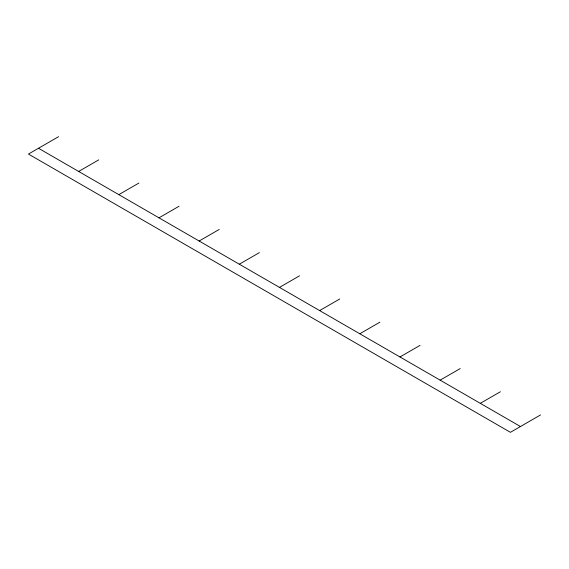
<?xml version="1.0" encoding="UTF-8"?>
<svg xmlns="http://www.w3.org/2000/svg" width="569" height="569" viewBox="0 0 569 569"><rect width="100%" height="100%" fill="white"/><g stroke="black" fill="none" stroke-linecap="round" stroke-linejoin="round"><path stroke-width="0.85" d="M58.571 136.674L28.45 154.064L510.429 432.326L540.55 414.936M78.657 171.454L98.736 159.861M118.821 194.641L138.9 183.047M158.986 217.835L179.064 206.234M199.15 241.021L219.236 229.428M239.314 264.208L259.4 252.615M279.479 287.402L299.564 275.801M319.643 310.589L339.729 298.995M359.807 333.775L379.893 322.182M399.971 356.962L420.057 345.369M440.136 380.156L460.221 368.563M480.3 403.343L500.386 391.749M38.493 148.267L520.464 426.53"/></g></svg>
